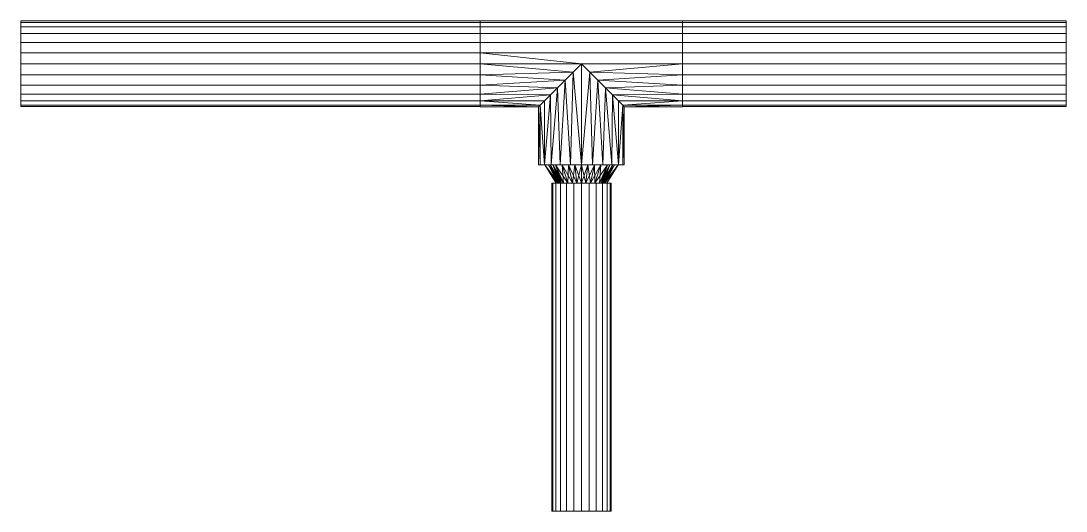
# Model space of a CAD drawing. Header units: inches. Extents: x -3325 to -59, y 5 to 733.
# Drawn here: x -2710.59 to -2687.39, y 174.08 to 184.96 of the extents above; entities that cross this region are included whole.
import ezdxf

# ---------------------------------------------------------------- set-up
doc = ezdxf.new("R2010")
doc.units = ezdxf.units.IN
doc.header["$MEASUREMENT"] = 0
doc.layers.add('P-PIPE', color=10, linetype='Continuous', lineweight=9)

# ---------------------------------------------------------------- blocks, each defined once
blk = doc.blocks.new('Tee - Welded - Generic - Standard-1125979-06 - Fifth Level')
at = {"layer": 'P-PIPE'}
mesh = blk.add_polyface(dxfattribs=at)
corners = [(-2.244, -0.951), (-2.244, -0.918, 0.246), (-2.244, -0.823, 0.475), (-2.244, -0.672, 0.672), (-2.244, -0.475, 0.823), (-2.244, -0.246, 0.918), (-2.244, 0, 0.951), (-2.244, 0.246, 0.918), (-2.244, 0.475, 0.823), (-2.244, 0.672, 0.672), (-2.244, 0.823, 0.475), (-2.244, 0.918, 0.246), (-2.244, 0.951), (-2.244, 0.918, -0.246), (-2.244, 0.823, -0.475), (-2.244, 0.672, -0.672), (-2.244, 0.475, -0.823), (-2.244, 0.246, -0.918), (-2.244, 0, -0.951), (-2.244, -0.246, -0.918), (-2.244, -0.475, -0.823), (-2.244, -0.672, -0.672), (-2.244, -0.823, -0.475), (-2.244, -0.918, -0.246)]
mesh.append_faces([[corners[k] for k in face] for face in [(10, 0, 7, 9)]], dxfattribs={"vtx0": -1, "vtx1": -1, "vtx2": -1})
mesh.append_faces([[corners[k] for k in face] for face in [(13, 21, 0, 10)]], dxfattribs={"vtx0": -1, "vtx1": -1, "vtx2": -1, "vtx3": -1})
mesh.append_faces([[corners[k] for k in face] for face in [(13, 16, 20, 21), (5, 7, 0, 1)]], dxfattribs={"vtx0": -1, "vtx1": -1, "vtx3": -1})
mesh.append_faces([[corners[k] for k in face] for face in [(4, 5, 3)]], dxfattribs={"vtx1": -1})
mesh.append_faces([[corners[k] for k in face] for face in [(18, 19, 20), (22, 23, 0, 21), (7, 8, 9), (5, 6, 7)]], dxfattribs={"vtx2": -1})
mesh.append_faces([[corners[k] for k in face] for face in [(16, 17, 18, 20), (1, 2, 3, 5)]], dxfattribs={"vtx2": -1, "vtx3": -1})
mesh.append_faces([[corners[k] for k in face] for face in [(13, 14, 15, 16), (10, 11, 12, 13)]], dxfattribs={"vtx3": -1})
mesh = blk.add_polyface(dxfattribs=at)
corners = [(-2.244, 0.951), (-2.244, 0.918, 0.246), (-2.244, 0.823, 0.475), (-2.244, 0.672, 0.672), (-2.244, 0.475, 0.823), (-2.244, 0.246, 0.918), (-2.244, 0, 0.951), (-2.244, -0.246, 0.918), (-2.244, -0.475, 0.823), (-2.244, -0.672, 0.672), (-2.244, -0.823, 0.475), (-2.244, -0.918, 0.246), (-2.244, -0.951), (-0.951, -0.951), (-0.916, -0.916, 0.254), (-0.823, -0.823, 0.476), (-0.69, -0.69, 0.654), (-0.533, -0.533, 0.787), (-0.362, -0.362, 0.879), (-0.183, -0.183, 0.933), (0, 0, 0.951), (0.183, -0.183, 0.933), (0.362, -0.362, 0.879), (0.533, -0.533, 0.787), (0.69, -0.69, 0.654), (0.823, -0.823, 0.476), (0.916, -0.916, 0.254), (0.951, -0.951), (2.244, -0.951), (2.244, -0.918, 0.246), (2.244, -0.823, 0.475), (2.244, -0.672, 0.672), (2.244, -0.475, 0.823), (2.244, -0.246, 0.918), (2.244, 0, 0.951), (2.244, 0.246, 0.918), (2.244, 0.475, 0.823), (2.244, 0.672, 0.672), (2.244, 0.823, 0.475), (2.244, 0.918, 0.246), (2.244, 0.951)]
mesh.append_faces([[corners[k] for k in face] for face in [(13, 11, 12)]], dxfattribs={"vtx0": -1})
mesh.append_faces([[corners[k] for k in face] for face in [(27, 29, 26), (25, 30, 24), (11, 14, 10), (9, 17, 8), (16, 10, 15), (23, 32, 22), (21, 34, 20), (22, 33, 21), (33, 22, 32), (19, 7, 18), (7, 19, 6)]], dxfattribs={"vtx0": -1, "vtx1": -1})
mesh.append_faces([[corners[k] for k in face] for face in [(30, 25, 26), (24, 30, 31), (8, 17, 18), (21, 33, 34), (18, 7, 8), (20, 5, 6)]], dxfattribs={"vtx0": -1, "vtx2": -1})
mesh.append_faces([[corners[k] for k in face] for face in [(20, 34, 35, 5)]], dxfattribs={"vtx0": -1, "vtx2": -1, "vtx3": -1})
mesh.append_faces([[corners[k] for k in face] for face in [(28, 29, 27)]], dxfattribs={"vtx1": -1})
mesh.append_faces([[corners[k] for k in face] for face in [(29, 30, 26), (31, 32, 23), (23, 24, 31), (13, 14, 11), (14, 15, 10), (16, 17, 9), (9, 10, 16), (19, 20, 6)]], dxfattribs={"vtx1": -1, "vtx2": -1})
mesh.append_faces([[corners[k] for k in face] for face in [(38, 39, 1, 2), (36, 37, 3, 4), (37, 38, 2, 3), (35, 36, 4, 5)]], dxfattribs={"vtx1": -1, "vtx3": -1})
mesh.append_faces([[corners[k] for k in face] for face in [(39, 40, 0, 1)]], dxfattribs={"vtx3": -1})
mesh = blk.add_polyface(dxfattribs=at)
corners = [(-2.244, -0.951), (-2.244, -0.918, -0.246), (-2.244, -0.823, -0.475), (-2.244, -0.672, -0.672), (-2.244, -0.475, -0.823), (-2.244, -0.246, -0.918), (-2.244, 0, -0.951), (-2.244, 0.246, -0.918), (-2.244, 0.475, -0.823), (-2.244, 0.672, -0.672), (-2.244, 0.823, -0.475), (-2.244, 0.918, -0.246), (-2.244, 0.951), (2.244, 0.951), (2.244, 0.918, -0.246), (2.244, 0.823, -0.475), (2.244, 0.672, -0.672), (2.244, 0.475, -0.823), (2.244, 0.246, -0.918), (2.244, 0, -0.951), (2.244, -0.246, -0.918), (2.244, -0.475, -0.823), (2.244, -0.672, -0.672), (2.244, -0.823, -0.475), (2.244, -0.918, -0.246), (2.244, -0.951), (0.951, -0.951), (0.916, -0.916, -0.254), (0.823, -0.823, -0.476), (0.69, -0.69, -0.654), (0.533, -0.533, -0.787), (0.362, -0.362, -0.879), (0.183, -0.183, -0.933), (0, 0, -0.951), (-0.183, -0.183, -0.933), (-0.362, -0.362, -0.879), (-0.533, -0.533, -0.787), (-0.69, -0.69, -0.654), (-0.823, -0.823, -0.476), (-0.916, -0.916, -0.254), (-0.951, -0.951)]
mesh.append_faces([[corners[k] for k in face] for face in [(1, 40, 0)]], dxfattribs={"vtx0": -1})
mesh.append_faces([[corners[k] for k in face] for face in [(33, 19, 32), (6, 34, 5), (32, 20, 31), (24, 27, 23), (27, 24, 26), (36, 4, 35), (3, 37, 2), (38, 2, 37), (21, 31, 20)]], dxfattribs={"vtx0": -1, "vtx1": -1})
mesh.append_faces([[corners[k] for k in face] for face in [(35, 4, 5), (6, 33, 34), (23, 28, 29), (29, 22, 23), (21, 30, 31), (23, 27, 28), (36, 3, 4), (3, 36, 37), (39, 1, 2)]], dxfattribs={"vtx0": -1, "vtx2": -1})
mesh.append_faces([[corners[k] for k in face] for face in [(19, 20, 32), (34, 35, 5), (6, 7, 33), (21, 22, 30), (29, 30, 22), (39, 40, 1), (38, 39, 2)]], dxfattribs={"vtx1": -1, "vtx2": -1})
mesh.append_faces([[corners[k] for k in face] for face in [(18, 19, 33, 7)]], dxfattribs={"vtx1": -1, "vtx2": -1, "vtx3": -1})
mesh.append_faces([[corners[k] for k in face] for face in [(15, 16, 9, 10), (14, 15, 10, 11), (16, 17, 8, 9), (17, 18, 7, 8)]], dxfattribs={"vtx1": -1, "vtx3": -1})
mesh.append_faces([[corners[k] for k in face] for face in [(12, 13, 14, 11), (24, 25, 26)]], dxfattribs={"vtx2": -1})
mesh = blk.add_polyface(dxfattribs=at)
corners = [(2.244, -0.951), (2.244, -0.918, -0.246), (2.244, -0.823, -0.475), (2.244, -0.672, -0.672), (2.244, -0.475, -0.823), (2.244, -0.246, -0.918), (2.244, 0, -0.951), (2.244, 0.246, -0.918), (2.244, 0.475, -0.823), (2.244, 0.672, -0.672), (2.244, 0.823, -0.475), (2.244, 0.918, -0.246), (2.244, 0.951), (2.244, 0.918, 0.246), (2.244, 0.823, 0.475), (2.244, 0.672, 0.672), (2.244, 0.475, 0.823), (2.244, 0.246, 0.918), (2.244, 0, 0.951), (2.244, -0.246, 0.918), (2.244, -0.475, 0.823), (2.244, -0.672, 0.672), (2.244, -0.823, 0.475), (2.244, -0.918, 0.246)]
mesh.append_faces([[corners[k] for k in face] for face in [(21, 19, 20)]], dxfattribs={"vtx0": -1})
mesh.append_faces([[corners[k] for k in face] for face in [(19, 23, 17, 18)]], dxfattribs={"vtx0": -1, "vtx1": -1})
mesh.append_faces([[corners[k] for k in face] for face in [(4, 8, 11, 3), (0, 3, 11, 23)]], dxfattribs={"vtx0": -1, "vtx1": -1, "vtx2": -1})
mesh.append_faces([[corners[k] for k in face] for face in [(11, 14, 17, 23)]], dxfattribs={"vtx0": -1, "vtx1": -1, "vtx2": -1, "vtx3": -1})
mesh.append_faces([[corners[k] for k in face] for face in [(9, 10, 11, 8), (4, 5, 6), (12, 13, 14, 11), (15, 16, 17, 14)]], dxfattribs={"vtx2": -1})
mesh.append_faces([[corners[k] for k in face] for face in [(6, 7, 8, 4), (21, 22, 23, 19)]], dxfattribs={"vtx2": -1, "vtx3": -1})
mesh.append_faces([[corners[k] for k in face] for face in [(0, 1, 2, 3)]], dxfattribs={"vtx3": -1})
mesh = blk.add_polyface(dxfattribs=at)
corners = [(-0.951, -2.244), (-0.918, -2.244, 0.246), (-0.823, -2.244, 0.475), (-0.672, -2.244, 0.672), (-0.475, -2.244, 0.823), (-0.246, -2.244, 0.918), (0, -2.244, 0.951), (0.246, -2.244, 0.918), (0.475, -2.244, 0.823), (0.672, -2.244, 0.672), (0.823, -2.244, 0.475), (0.918, -2.244, 0.246), (0.951, -2.244), (0.951, -0.951), (0.916, -0.916, 0.254), (0.823, -0.823, 0.476), (0.69, -0.69, 0.654), (0.533, -0.533, 0.787), (0.362, -0.362, 0.879), (0.183, -0.183, 0.933), (0, 0, 0.951), (-0.183, -0.183, 0.933), (-0.362, -0.362, 0.879), (-0.533, -0.533, 0.787), (-0.69, -0.69, 0.654), (-0.823, -0.823, 0.476), (-0.916, -0.916, 0.254), (-0.951, -0.951)]
mesh.append_faces([[corners[k] for k in face] for face in [(13, 11, 12)]], dxfattribs={"vtx0": -1})
mesh.append_faces([[corners[k] for k in face] for face in [(22, 5, 21), (24, 3, 23), (8, 18, 7), (17, 9, 16)]], dxfattribs={"vtx0": -1, "vtx1": -1})
mesh.append_faces([[corners[k] for k in face] for face in [(24, 2, 3), (26, 1, 2), (22, 4, 5), (6, 20, 21), (21, 5, 6), (19, 6, 7), (16, 9, 10), (17, 8, 9), (6, 19, 20)]], dxfattribs={"vtx0": -1, "vtx2": -1})
mesh.append_faces([[corners[k] for k in face] for face in [(26, 27, 1), (3, 4, 23), (25, 26, 2), (24, 25, 2), (22, 23, 4), (10, 11, 14), (18, 19, 7), (17, 18, 8), (13, 14, 11), (15, 16, 10), (14, 15, 10)]], dxfattribs={"vtx1": -1, "vtx2": -1})
mesh.append_faces([[corners[k] for k in face] for face in [(27, 0, 1)]], dxfattribs={"vtx2": -1})
mesh = blk.add_polyface(dxfattribs=at)
corners = [(0.951, -2.244), (0.918, -2.244, -0.246), (0.823, -2.244, -0.475), (0.672, -2.244, -0.672), (0.475, -2.244, -0.823), (0.246, -2.244, -0.918), (0, -2.244, -0.951), (-0.246, -2.244, -0.918), (-0.475, -2.244, -0.823), (-0.672, -2.244, -0.672), (-0.823, -2.244, -0.475), (-0.918, -2.244, -0.246), (-0.951, -2.244), (-0.951, -0.951), (-0.916, -0.916, -0.254), (-0.823, -0.823, -0.476), (-0.69, -0.69, -0.654), (-0.533, -0.533, -0.787), (-0.362, -0.362, -0.879), (-0.183, -0.183, -0.933), (0, 0, -0.951), (0.183, -0.183, -0.933), (0.362, -0.362, -0.879), (0.533, -0.533, -0.787), (0.69, -0.69, -0.654), (0.823, -0.823, -0.476), (0.916, -0.916, -0.254), (0.951, -0.951)]
mesh.append_faces([[corners[k] for k in face] for face in [(13, 11, 12)]], dxfattribs={"vtx0": -1})
mesh.append_faces([[corners[k] for k in face] for face in [(22, 5, 21), (24, 3, 23), (8, 18, 7), (17, 9, 16)]], dxfattribs={"vtx0": -1, "vtx1": -1})
mesh.append_faces([[corners[k] for k in face] for face in [(24, 2, 3), (26, 1, 2), (22, 4, 5), (6, 20, 21), (21, 5, 6), (19, 6, 7), (16, 9, 10), (17, 8, 9), (6, 19, 20)]], dxfattribs={"vtx0": -1, "vtx2": -1})
mesh.append_faces([[corners[k] for k in face] for face in [(0, 1, 27)]], dxfattribs={"vtx1": -1})
mesh.append_faces([[corners[k] for k in face] for face in [(26, 27, 1), (3, 4, 23), (25, 26, 2), (24, 25, 2), (22, 23, 4), (10, 11, 14), (18, 19, 7), (17, 18, 8), (13, 14, 11), (15, 16, 10), (14, 15, 10)]], dxfattribs={"vtx1": -1, "vtx2": -1})
mesh = blk.add_polyface(dxfattribs=at)
corners = [(-0.951, -2.244), (-0.918, -2.244, -0.246), (-0.823, -2.244, -0.475), (-0.672, -2.244, -0.672), (-0.475, -2.244, -0.823), (-0.246, -2.244, -0.918), (0, -2.244, -0.951), (0.246, -2.244, -0.918), (0.475, -2.244, -0.823), (0.672, -2.244, -0.672), (0.823, -2.244, -0.475), (0.918, -2.244, -0.246), (0.951, -2.244), (0.918, -2.244, 0.246), (0.823, -2.244, 0.475), (0.672, -2.244, 0.672), (0.475, -2.244, 0.823), (0.246, -2.244, 0.918), (0, -2.244, 0.951), (-0.246, -2.244, 0.918), (-0.475, -2.244, 0.823), (-0.672, -2.244, 0.672), (-0.823, -2.244, 0.475), (-0.918, -2.244, 0.246)]
mesh.append_faces([[corners[k] for k in face] for face in [(6, 4, 5), (21, 19, 20)]], dxfattribs={"vtx0": -1})
mesh.append_faces([[corners[k] for k in face] for face in [(23, 6, 11, 14), (23, 14, 17, 19)]], dxfattribs={"vtx0": -1, "vtx1": -1, "vtx2": -1, "vtx3": -1})
mesh.append_faces([[corners[k] for k in face] for face in [(6, 23, 3, 4)]], dxfattribs={"vtx0": -1, "vtx1": -1, "vtx3": -1})
mesh.append_faces([[corners[k] for k in face] for face in [(3, 23, 0)]], dxfattribs={"vtx0": -1, "vtx2": -1})
mesh.append_faces([[corners[k] for k in face] for face in [(16, 17, 14, 15)]], dxfattribs={"vtx1": -1})
mesh.append_faces([[corners[k] for k in face] for face in [(12, 13, 14, 11), (17, 18, 19)]], dxfattribs={"vtx2": -1})
mesh.append_faces([[corners[k] for k in face] for face in [(9, 10, 11, 6), (21, 22, 23, 19)]], dxfattribs={"vtx2": -1, "vtx3": -1})
mesh.append_faces([[corners[k] for k in face] for face in [(6, 7, 8, 9), (0, 1, 2, 3)]], dxfattribs={"vtx3": -1})
blk = doc.blocks.new('Transition - Generic - Plumbing-CW-1022941-06 - Fifth Level')
at = {"layer": 'P-PIPE'}
mesh = blk.add_polyface(dxfattribs=at)
corners = [(0, -0.813), (0, -0.575, 0.575), (0, 0, 0.813), (0, 0.575, 0.575), (0, 0.813), (0, 0.575, -0.575), (0, 0, -0.813), (0, -0.575, -0.575)]
mesh.append_faces([[corners[k] for k in face] for face in [(5, 3, 4)]], dxfattribs={"vtx0": -1})
mesh.append_faces([[corners[k] for k in face] for face in [(0, 3, 5, 6)]], dxfattribs={"vtx0": -1, "vtx1": -1, "vtx3": -1})
mesh.append_faces([[corners[k] for k in face] for face in [(2, 3, 0, 1), (7, 0, 6)]], dxfattribs={"vtx1": -1})
mesh = blk.add_polyface(dxfattribs=at)
corners = [(0, -0.813), (0, -0.575, -0.575), (0, 0, -0.813), (0, 0.575, -0.575), (0, 0.813), (0.406, 0.562), (0.406, 0.398, -0.398), (0.406, 0, -0.562), (0.406, -0.398, -0.398), (0.406, -0.562), (0.406, 0.452, -0.266), (0, 0.694, -0.287), (0, 0.733, -0.192), (0, 0.287, -0.694), (0.406, 0.199, -0.48), (0.406, 0.099, -0.521), (0.406, -0.48, -0.199), (0, -0.694, -0.287), (0, -0.634, -0.431), (0.406, -0.199, -0.48), (0, -0.287, -0.694), (0, -0.144, -0.753), (0, 0.634, -0.431), (0.406, 0.507, -0.133), (0, 0.431, -0.634), (0.406, 0.298, -0.439), (0, 0.144, -0.753), (0, -0.733, -0.192), (0.406, -0.521, -0.099), (0.406, -0.439, -0.298), (0, -0.431, -0.634), (0.406, -0.298, -0.439), (0.406, -0.099, -0.521)]
mesh.append_faces([[corners[k] for k in face] for face in [(23, 4, 5)]], dxfattribs={"vtx0": -1})
mesh.append_faces([[corners[k] for k in face] for face in [(4, 23, 12), (14, 24, 25), (6, 22, 10), (13, 15, 26), (29, 1, 8), (16, 18, 29), (1, 29, 18), (19, 21, 32), (7, 26, 15), (2, 32, 21), (22, 6, 3), (10, 11, 23), (3, 25, 24), (15, 13, 14), (18, 16, 17), (20, 31, 30), (21, 19, 20)]], dxfattribs={"vtx0": -1, "vtx1": -1})
mesh.append_faces([[corners[k] for k in face] for face in [(14, 13, 24), (7, 2, 26), (3, 6, 25), (23, 11, 12), (2, 7, 32), (27, 16, 28), (8, 1, 30)]], dxfattribs={"vtx0": -1, "vtx2": -1})
mesh.append_faces([[corners[k] for k in face] for face in [(9, 0, 28)]], dxfattribs={"vtx1": -1})
mesh.append_faces([[corners[k] for k in face] for face in [(27, 17, 16), (19, 31, 20), (31, 8, 30), (22, 11, 10), (0, 27, 28)]], dxfattribs={"vtx1": -1, "vtx2": -1})
mesh = blk.add_polyface(dxfattribs=at)
corners = [(0, 0.813), (0, 0.575, 0.575), (0, 0, 0.813), (0, -0.575, 0.575), (0, -0.813), (0.406, -0.562), (0.406, -0.398, 0.398), (0.406, 0, 0.562), (0.406, 0.398, 0.398), (0.406, 0.562), (0.406, -0.452, 0.266), (0, -0.694, 0.287), (0, -0.733, 0.192), (0, -0.287, 0.694), (0.406, -0.199, 0.48), (0.406, -0.099, 0.521), (0.406, 0.48, 0.199), (0, 0.694, 0.287), (0, 0.634, 0.431), (0.406, 0.199, 0.48), (0, 0.287, 0.694), (0, 0.144, 0.753), (0, -0.634, 0.431), (0.406, -0.507, 0.133), (0, -0.431, 0.634), (0.406, -0.298, 0.439), (0, -0.144, 0.753), (0, 0.733, 0.192), (0.406, 0.521, 0.099), (0.406, 0.439, 0.298), (0, 0.431, 0.634), (0.406, 0.298, 0.439), (0.406, 0.099, 0.521)]
mesh.append_faces([[corners[k] for k in face] for face in [(23, 4, 5)]], dxfattribs={"vtx0": -1})
mesh.append_faces([[corners[k] for k in face] for face in [(4, 23, 12), (14, 24, 25), (6, 22, 10), (13, 15, 26), (29, 1, 8), (16, 18, 29), (1, 29, 18), (19, 21, 32), (7, 26, 15), (2, 32, 21), (22, 6, 3), (10, 11, 23), (3, 25, 24), (15, 13, 14), (18, 16, 17), (20, 31, 30), (21, 19, 20)]], dxfattribs={"vtx0": -1, "vtx1": -1})
mesh.append_faces([[corners[k] for k in face] for face in [(14, 13, 24), (7, 2, 26), (3, 6, 25), (23, 11, 12), (2, 7, 32), (27, 16, 28), (8, 1, 30)]], dxfattribs={"vtx0": -1, "vtx2": -1})
mesh.append_faces([[corners[k] for k in face] for face in [(9, 0, 28)]], dxfattribs={"vtx1": -1})
mesh.append_faces([[corners[k] for k in face] for face in [(27, 17, 16), (19, 31, 20), (31, 8, 30), (22, 11, 10), (0, 27, 28)]], dxfattribs={"vtx1": -1, "vtx2": -1})
mesh = blk.add_polyface(dxfattribs=at)
corners = [(0.406, -0.562), (0.406, -0.398, -0.398), (0.406, 0, -0.562), (0.406, 0.398, -0.398), (0.406, 0.562), (0.406, 0.398, 0.398), (0.406, 0, 0.562), (0.406, -0.398, 0.398)]
mesh.append_faces([[corners[k] for k in face] for face in [(4, 7, 1, 2)]], dxfattribs={"vtx0": -1, "vtx1": -1, "vtx3": -1})
mesh.append_faces([[corners[k] for k in face] for face in [(3, 4, 2)]], dxfattribs={"vtx1": -1})
mesh.append_faces([[corners[k] for k in face] for face in [(5, 6, 7, 4), (7, 0, 1)]], dxfattribs={"vtx2": -1})

msp = doc.modelspace()

# ---------------------------------------------------------------- linework, layer by layer
at = {"layer": 'P-PIPE', "color": 1}
for p, q in [((-2700.394, 184.004, 1084), (-2710.59, 184.004, 1084)), ((-2700.394, 184.004, 1084), (-2710.59, 184.004, 1084)), ((-2700.394, 184.004, 1084), (-2695.906, 184.004, 1084)), ((-2698.15, 181.76, 1084), (-2698.15, 184.004, 1084)), ((-2695.906, 184.004, 1084), (-2687.394, 184.004, 1084)), ((-2695.906, 184.004, 1084), (-2687.394, 184.004, 1084)), ((-2698.15, 181.76, 1084), (-2698.15, 181.354, 1084)), ((-2698.15, 181.354, 1084), (-2698.15, 174.085, 1084)), ((-2698.15, 181.354, 1084), (-2698.15, 174.085, 1084))]:
    msp.add_line(p, q, dxfattribs=at)

# ---------------------------------------------------------------- block references
msp.add_blockref('Tee - Welded - Generic - Standard-1125979-06 - Fifth Level', (-2698.15, 184.004, 1084), dxfattribs=at)
at = {"layer": 'P-PIPE', "color": 1, "rotation": 270}
msp.add_blockref('Transition - Generic - Plumbing-CW-1022941-06 - Fifth Level', (-2698.15, 181.76, 1084), dxfattribs=at)

# ---------------------------------------------------------------- meshes
at = {"layer": 'P-PIPE', "color": 1}
mesh = msp.add_polyface(dxfattribs=at)
corners = [(-2710.59, 184.954, 1084), (-2710.59, 184.922, 1083.754), (-2710.59, 184.827, 1083.525), (-2710.59, 184.676, 1083.328), (-2710.59, 184.479, 1083.177), (-2710.59, 184.25, 1083.082), (-2710.59, 184.004, 1083.05), (-2710.59, 183.759, 1083.082), (-2710.59, 183.529, 1083.177), (-2710.59, 183.333, 1083.328), (-2710.59, 183.182, 1083.525), (-2710.59, 183.087, 1083.754), (-2710.59, 183.054, 1084), (-2710.59, 183.087, 1084.246), (-2710.59, 183.182, 1084.475), (-2710.59, 183.333, 1084.672), (-2710.59, 183.529, 1084.823), (-2710.59, 183.759, 1084.918), (-2710.59, 184.004, 1084.95), (-2710.59, 184.25, 1084.918), (-2710.59, 184.479, 1084.823), (-2710.59, 184.676, 1084.672), (-2710.59, 184.827, 1084.475), (-2710.59, 184.922, 1084.246)]
mesh.append_faces([[corners[k] for k in face] for face in [(11, 9, 10), (8, 6, 7)]], dxfattribs={"vtx0": -1, "color": 1})
mesh.append_faces([[corners[k] for k in face] for face in [(1, 4, 23, 0)]], dxfattribs={"vtx0": -1, "vtx1": -1, "color": 1})
mesh.append_faces([[corners[k] for k in face] for face in [(4, 8, 20, 23)]], dxfattribs={"vtx0": -1, "vtx1": -1, "vtx2": -1, "vtx3": -1, "color": 1})
mesh.append_faces([[corners[k] for k in face] for face in [(20, 8, 16, 17)]], dxfattribs={"vtx0": -1, "vtx1": -1, "vtx3": -1, "color": 1})
mesh.append_faces([[corners[k] for k in face] for face in [(8, 9, 11, 16)]], dxfattribs={"vtx1": -1, "vtx2": -1, "vtx3": -1, "color": 1})
mesh.append_faces([[corners[k] for k in face] for face in [(21, 22, 23, 20), (18, 19, 20, 17)]], dxfattribs={"vtx2": -1, "color": 1})
mesh.append_faces([[corners[k] for k in face] for face in [(4, 5, 6, 8), (11, 12, 13, 16)]], dxfattribs={"vtx2": -1, "vtx3": -1, "color": 1})
mesh.append_faces([[corners[k] for k in face] for face in [(1, 2, 3, 4), (13, 14, 15, 16)]], dxfattribs={"vtx3": -1, "color": 1})
mesh = msp.add_polyface(dxfattribs=at)
corners = [(-2700.394, 184.004, 1084.95), (-2700.394, 184.25, 1084.918), (-2700.394, 184.479, 1084.823), (-2700.394, 184.676, 1084.672), (-2700.394, 184.827, 1084.475), (-2700.394, 184.922, 1084.246), (-2700.394, 184.954, 1084), (-2710.59, 184.954, 1084), (-2710.59, 184.922, 1084.246), (-2710.59, 184.827, 1084.475), (-2710.59, 184.676, 1084.672), (-2710.59, 184.479, 1084.823), (-2710.59, 184.25, 1084.918), (-2710.59, 184.004, 1084.95)]
mesh.append_faces([[corners[k] for k in face] for face in [(8, 9, 4, 5), (3, 4, 9, 10), (11, 12, 1, 2), (2, 3, 10, 11)]], dxfattribs={"vtx1": -1, "vtx3": -1, "color": 1})
mesh.append_faces([[corners[k] for k in face] for face in [(6, 7, 8, 5)]], dxfattribs={"vtx2": -1, "color": 1})
mesh.append_faces([[corners[k] for k in face] for face in [(12, 13, 0, 1)]], dxfattribs={"vtx3": -1, "color": 1})
mesh = msp.add_polyface(dxfattribs=at)
corners = [(-2700.394, 184.954, 1084), (-2700.394, 184.922, 1083.754), (-2700.394, 184.827, 1083.525), (-2700.394, 184.676, 1083.328), (-2700.394, 184.479, 1083.177), (-2700.394, 184.25, 1083.082), (-2700.394, 184.004, 1083.05), (-2710.59, 184.004, 1083.05), (-2710.59, 184.25, 1083.082), (-2710.59, 184.479, 1083.177), (-2710.59, 184.676, 1083.328), (-2710.59, 184.827, 1083.525), (-2710.59, 184.922, 1083.754), (-2710.59, 184.954, 1084)]
mesh.append_faces([[corners[k] for k in face] for face in [(7, 8, 5, 6)]], dxfattribs={"vtx1": -1, "color": 1})
mesh.append_faces([[corners[k] for k in face] for face in [(8, 9, 4, 5), (3, 4, 9, 10), (11, 12, 1, 2), (2, 3, 10, 11)]], dxfattribs={"vtx1": -1, "vtx3": -1, "color": 1})
mesh.append_faces([[corners[k] for k in face] for face in [(12, 13, 0, 1)]], dxfattribs={"vtx3": -1, "color": 1})
mesh = msp.add_polyface(dxfattribs=at)
corners = [(-2700.394, 184.954, 1084), (-2700.394, 184.922, 1084.246), (-2700.394, 184.827, 1084.475), (-2700.394, 184.676, 1084.672), (-2700.394, 184.479, 1084.823), (-2700.394, 184.25, 1084.918), (-2700.394, 184.004, 1084.95), (-2700.394, 183.759, 1084.918), (-2700.394, 183.529, 1084.823), (-2700.394, 183.333, 1084.672), (-2700.394, 183.182, 1084.475), (-2700.394, 183.087, 1084.246), (-2700.394, 183.054, 1084), (-2700.394, 183.087, 1083.754), (-2700.394, 183.182, 1083.525), (-2700.394, 183.333, 1083.328), (-2700.394, 183.529, 1083.177), (-2700.394, 183.759, 1083.082), (-2700.394, 184.004, 1083.05), (-2700.394, 184.25, 1083.082), (-2700.394, 184.479, 1083.177), (-2700.394, 184.676, 1083.328), (-2700.394, 184.827, 1083.525), (-2700.394, 184.922, 1083.754)]
mesh.append_faces([[corners[k] for k in face] for face in [(1, 20, 23, 0)]], dxfattribs={"vtx0": -1, "vtx1": -1, "color": 1})
mesh.append_faces([[corners[k] for k in face] for face in [(4, 16, 20, 1), (16, 4, 8, 13)]], dxfattribs={"vtx0": -1, "vtx1": -1, "vtx2": -1, "vtx3": -1, "color": 1})
mesh.append_faces([[corners[k] for k in face] for face in [(4, 7, 8)]], dxfattribs={"vtx0": -1, "vtx2": -1, "color": 1})
mesh.append_faces([[corners[k] for k in face] for face in [(15, 16, 13, 14), (17, 18, 16)]], dxfattribs={"vtx1": -1, "color": 1})
mesh.append_faces([[corners[k] for k in face] for face in [(21, 22, 23, 20), (9, 10, 11, 8)]], dxfattribs={"vtx2": -1, "color": 1})
mesh.append_faces([[corners[k] for k in face] for face in [(18, 19, 20, 16), (11, 12, 13, 8)]], dxfattribs={"vtx2": -1, "vtx3": -1, "color": 1})
mesh.append_faces([[corners[k] for k in face] for face in [(1, 2, 3, 4), (4, 5, 6, 7)]], dxfattribs={"vtx3": -1, "color": 1})
mesh = msp.add_polyface(dxfattribs=at)
corners = [(-2695.906, 183.054, 1084), (-2695.906, 183.087, 1084.246), (-2695.906, 183.182, 1084.475), (-2695.906, 183.333, 1084.672), (-2695.906, 183.529, 1084.823), (-2695.906, 183.759, 1084.918), (-2695.906, 184.004, 1084.95), (-2695.906, 184.25, 1084.918), (-2695.906, 184.479, 1084.823), (-2695.906, 184.676, 1084.672), (-2695.906, 184.827, 1084.475), (-2695.906, 184.922, 1084.246), (-2695.906, 184.954, 1084), (-2695.906, 184.922, 1083.754), (-2695.906, 184.827, 1083.525), (-2695.906, 184.676, 1083.328), (-2695.906, 184.479, 1083.177), (-2695.906, 184.25, 1083.082), (-2695.906, 184.004, 1083.05), (-2695.906, 183.759, 1083.082), (-2695.906, 183.529, 1083.177), (-2695.906, 183.333, 1083.328), (-2695.906, 183.182, 1083.525), (-2695.906, 183.087, 1083.754)]
mesh.append_faces([[corners[k] for k in face] for face in [(1, 20, 23, 0)]], dxfattribs={"vtx0": -1, "vtx1": -1, "color": 1})
mesh.append_faces([[corners[k] for k in face] for face in [(4, 16, 20, 1), (16, 4, 8, 13)]], dxfattribs={"vtx0": -1, "vtx1": -1, "vtx2": -1, "vtx3": -1, "color": 1})
mesh.append_faces([[corners[k] for k in face] for face in [(4, 7, 8)]], dxfattribs={"vtx0": -1, "vtx2": -1, "color": 1})
mesh.append_faces([[corners[k] for k in face] for face in [(15, 16, 13, 14), (17, 18, 16)]], dxfattribs={"vtx1": -1, "color": 1})
mesh.append_faces([[corners[k] for k in face] for face in [(21, 22, 23, 20), (9, 10, 11, 8)]], dxfattribs={"vtx2": -1, "color": 1})
mesh.append_faces([[corners[k] for k in face] for face in [(18, 19, 20, 16), (11, 12, 13, 8)]], dxfattribs={"vtx2": -1, "vtx3": -1, "color": 1})
mesh.append_faces([[corners[k] for k in face] for face in [(1, 2, 3, 4), (4, 5, 6, 7)]], dxfattribs={"vtx3": -1, "color": 1})
mesh = msp.add_polyface(dxfattribs=at)
corners = [(-2695.906, 184.954, 1084), (-2695.906, 184.922, 1084.246), (-2695.906, 184.827, 1084.475), (-2695.906, 184.676, 1084.672), (-2695.906, 184.479, 1084.823), (-2695.906, 184.25, 1084.918), (-2695.906, 184.004, 1084.95), (-2687.394, 184.004, 1084.95), (-2687.394, 184.25, 1084.918), (-2687.394, 184.479, 1084.823), (-2687.394, 184.676, 1084.672), (-2687.394, 184.827, 1084.475), (-2687.394, 184.922, 1084.246), (-2687.394, 184.954, 1084)]
mesh.append_faces([[corners[k] for k in face] for face in [(7, 8, 5, 6)]], dxfattribs={"vtx1": -1, "color": 1})
mesh.append_faces([[corners[k] for k in face] for face in [(8, 9, 4, 5), (3, 4, 9, 10), (11, 12, 1, 2), (2, 3, 10, 11)]], dxfattribs={"vtx1": -1, "vtx3": -1, "color": 1})
mesh.append_faces([[corners[k] for k in face] for face in [(12, 13, 0, 1)]], dxfattribs={"vtx3": -1, "color": 1})
mesh = msp.add_polyface(dxfattribs=at)
corners = [(-2695.906, 184.004, 1083.05), (-2695.906, 184.25, 1083.082), (-2695.906, 184.479, 1083.177), (-2695.906, 184.676, 1083.328), (-2695.906, 184.827, 1083.525), (-2695.906, 184.922, 1083.754), (-2695.906, 184.954, 1084), (-2687.394, 184.954, 1084), (-2687.394, 184.922, 1083.754), (-2687.394, 184.827, 1083.525), (-2687.394, 184.676, 1083.328), (-2687.394, 184.479, 1083.177), (-2687.394, 184.25, 1083.082), (-2687.394, 184.004, 1083.05)]
mesh.append_faces([[corners[k] for k in face] for face in [(7, 8, 5, 6)]], dxfattribs={"vtx1": -1, "color": 1})
mesh.append_faces([[corners[k] for k in face] for face in [(8, 9, 4, 5), (3, 4, 9, 10), (11, 12, 1, 2), (2, 3, 10, 11)]], dxfattribs={"vtx1": -1, "vtx3": -1, "color": 1})
mesh.append_faces([[corners[k] for k in face] for face in [(12, 13, 0, 1)]], dxfattribs={"vtx3": -1, "color": 1})
mesh = msp.add_polyface(dxfattribs=at)
corners = [(-2687.394, 183.054, 1084), (-2687.394, 183.087, 1083.754), (-2687.394, 183.182, 1083.525), (-2687.394, 183.333, 1083.328), (-2687.394, 183.529, 1083.177), (-2687.394, 183.759, 1083.082), (-2687.394, 184.004, 1083.05), (-2687.394, 184.25, 1083.082), (-2687.394, 184.479, 1083.177), (-2687.394, 184.676, 1083.328), (-2687.394, 184.827, 1083.525), (-2687.394, 184.922, 1083.754), (-2687.394, 184.954, 1084), (-2687.394, 184.922, 1084.246), (-2687.394, 184.827, 1084.475), (-2687.394, 184.676, 1084.672), (-2687.394, 184.479, 1084.823), (-2687.394, 184.25, 1084.918), (-2687.394, 184.004, 1084.95), (-2687.394, 183.759, 1084.918), (-2687.394, 183.529, 1084.823), (-2687.394, 183.333, 1084.672), (-2687.394, 183.182, 1084.475), (-2687.394, 183.087, 1084.246)]
mesh.append_faces([[corners[k] for k in face] for face in [(11, 9, 10), (8, 6, 7)]], dxfattribs={"vtx0": -1, "color": 1})
mesh.append_faces([[corners[k] for k in face] for face in [(1, 4, 23, 0)]], dxfattribs={"vtx0": -1, "vtx1": -1, "color": 1})
mesh.append_faces([[corners[k] for k in face] for face in [(4, 8, 20, 23)]], dxfattribs={"vtx0": -1, "vtx1": -1, "vtx2": -1, "vtx3": -1, "color": 1})
mesh.append_faces([[corners[k] for k in face] for face in [(20, 8, 16, 17)]], dxfattribs={"vtx0": -1, "vtx1": -1, "vtx3": -1, "color": 1})
mesh.append_faces([[corners[k] for k in face] for face in [(8, 9, 11, 16)]], dxfattribs={"vtx1": -1, "vtx2": -1, "vtx3": -1, "color": 1})
mesh.append_faces([[corners[k] for k in face] for face in [(21, 22, 23, 20), (18, 19, 20, 17)]], dxfattribs={"vtx2": -1, "color": 1})
mesh.append_faces([[corners[k] for k in face] for face in [(4, 5, 6, 8), (11, 12, 13, 16)]], dxfattribs={"vtx2": -1, "vtx3": -1, "color": 1})
mesh.append_faces([[corners[k] for k in face] for face in [(1, 2, 3, 4), (13, 14, 15, 16)]], dxfattribs={"vtx3": -1, "color": 1})
mesh = msp.add_polyface(dxfattribs=at)
corners = [(-2700.394, 183.054, 1084), (-2700.394, 183.087, 1084.246), (-2700.394, 183.182, 1084.475), (-2700.394, 183.333, 1084.672), (-2700.394, 183.529, 1084.823), (-2700.394, 183.759, 1084.918), (-2700.394, 184.004, 1084.95), (-2710.59, 184.004, 1084.95), (-2710.59, 183.759, 1084.918), (-2710.59, 183.529, 1084.823), (-2710.59, 183.333, 1084.672), (-2710.59, 183.182, 1084.475), (-2710.59, 183.087, 1084.246), (-2710.59, 183.054, 1084)]
mesh.append_faces([[corners[k] for k in face] for face in [(7, 8, 5, 6)]], dxfattribs={"vtx1": -1, "color": 1})
mesh.append_faces([[corners[k] for k in face] for face in [(8, 9, 4, 5), (3, 4, 9, 10), (11, 12, 1, 2), (2, 3, 10, 11)]], dxfattribs={"vtx1": -1, "vtx3": -1, "color": 1})
mesh.append_faces([[corners[k] for k in face] for face in [(12, 13, 0, 1)]], dxfattribs={"vtx3": -1, "color": 1})
mesh = msp.add_polyface(dxfattribs=at)
corners = [(-2700.394, 184.004, 1083.05), (-2700.394, 183.759, 1083.082), (-2700.394, 183.529, 1083.177), (-2700.394, 183.333, 1083.328), (-2700.394, 183.182, 1083.525), (-2700.394, 183.087, 1083.754), (-2700.394, 183.054, 1084), (-2710.59, 183.054, 1084), (-2710.59, 183.087, 1083.754), (-2710.59, 183.182, 1083.525), (-2710.59, 183.333, 1083.328), (-2710.59, 183.529, 1083.177), (-2710.59, 183.759, 1083.082), (-2710.59, 184.004, 1083.05)]
mesh.append_faces([[corners[k] for k in face] for face in [(7, 8, 5, 6)]], dxfattribs={"vtx1": -1, "color": 1})
mesh.append_faces([[corners[k] for k in face] for face in [(8, 9, 4, 5), (3, 4, 9, 10), (11, 12, 1, 2), (2, 3, 10, 11)]], dxfattribs={"vtx1": -1, "vtx3": -1, "color": 1})
mesh.append_faces([[corners[k] for k in face] for face in [(12, 13, 0, 1)]], dxfattribs={"vtx3": -1, "color": 1})
mesh = msp.add_polyface(dxfattribs=at)
corners = [(-2695.906, 184.004, 1084.95), (-2695.906, 183.759, 1084.918), (-2695.906, 183.529, 1084.823), (-2695.906, 183.333, 1084.672), (-2695.906, 183.182, 1084.475), (-2695.906, 183.087, 1084.246), (-2695.906, 183.054, 1084), (-2687.394, 183.054, 1084), (-2687.394, 183.087, 1084.246), (-2687.394, 183.182, 1084.475), (-2687.394, 183.333, 1084.672), (-2687.394, 183.529, 1084.823), (-2687.394, 183.759, 1084.918), (-2687.394, 184.004, 1084.95)]
mesh.append_faces([[corners[k] for k in face] for face in [(8, 9, 4, 5), (3, 4, 9, 10), (11, 12, 1, 2), (2, 3, 10, 11)]], dxfattribs={"vtx1": -1, "vtx3": -1, "color": 1})
mesh.append_faces([[corners[k] for k in face] for face in [(6, 7, 8, 5)]], dxfattribs={"vtx2": -1, "color": 1})
mesh.append_faces([[corners[k] for k in face] for face in [(12, 13, 0, 1)]], dxfattribs={"vtx3": -1, "color": 1})
mesh = msp.add_polyface(dxfattribs=at)
corners = [(-2695.906, 183.054, 1084), (-2695.906, 183.087, 1083.754), (-2695.906, 183.182, 1083.525), (-2695.906, 183.333, 1083.328), (-2695.906, 183.529, 1083.177), (-2695.906, 183.759, 1083.082), (-2695.906, 184.004, 1083.05), (-2687.394, 184.004, 1083.05), (-2687.394, 183.759, 1083.082), (-2687.394, 183.529, 1083.177), (-2687.394, 183.333, 1083.328), (-2687.394, 183.182, 1083.525), (-2687.394, 183.087, 1083.754), (-2687.394, 183.054, 1084)]
mesh.append_faces([[corners[k] for k in face] for face in [(7, 8, 5, 6)]], dxfattribs={"vtx1": -1, "color": 1})
mesh.append_faces([[corners[k] for k in face] for face in [(8, 9, 4, 5), (3, 4, 9, 10), (11, 12, 1, 2), (2, 3, 10, 11)]], dxfattribs={"vtx1": -1, "vtx3": -1, "color": 1})
mesh.append_faces([[corners[k] for k in face] for face in [(12, 13, 0, 1)]], dxfattribs={"vtx3": -1, "color": 1})
mesh = msp.add_polyface(dxfattribs=at)
corners = [(-2698.807, 181.354, 1084), (-2698.785, 181.354, 1084.17), (-2698.719, 181.354, 1084.329), (-2698.614, 181.354, 1084.465), (-2698.478, 181.354, 1084.569), (-2698.32, 181.354, 1084.635), (-2698.15, 181.354, 1084.657), (-2697.979, 181.354, 1084.635), (-2697.821, 181.354, 1084.569), (-2697.685, 181.354, 1084.465), (-2697.58, 181.354, 1084.329), (-2697.515, 181.354, 1084.17), (-2697.492, 181.354, 1084), (-2697.515, 181.354, 1083.83), (-2697.58, 181.354, 1083.671), (-2697.685, 181.354, 1083.535), (-2697.821, 181.354, 1083.431), (-2697.979, 181.354, 1083.365), (-2698.15, 181.354, 1083.342), (-2698.32, 181.354, 1083.365), (-2698.478, 181.354, 1083.431), (-2698.614, 181.354, 1083.535), (-2698.719, 181.354, 1083.671), (-2698.785, 181.354, 1083.83)]
mesh.append_faces([[corners[k] for k in face] for face in [(19, 17, 18)]], dxfattribs={"vtx0": -1, "color": 1})
mesh.append_faces([[corners[k] for k in face] for face in [(3, 11, 1, 2), (1, 11, 23, 0), (21, 17, 19, 20)]], dxfattribs={"vtx0": -1, "vtx1": -1, "color": 1})
mesh.append_faces([[corners[k] for k in face] for face in [(7, 11, 3)]], dxfattribs={"vtx0": -1, "vtx1": -1, "vtx2": -1, "color": 1})
mesh.append_faces([[corners[k] for k in face] for face in [(10, 11, 9)]], dxfattribs={"vtx1": -1, "color": 1})
mesh.append_faces([[corners[k] for k in face] for face in [(5, 6, 7)]], dxfattribs={"vtx2": -1, "color": 1})
mesh.append_faces([[corners[k] for k in face] for face in [(3, 4, 5, 7), (7, 8, 9, 11), (21, 22, 23, 13), (13, 14, 15, 21), (11, 12, 13, 23), (15, 16, 17, 21)]], dxfattribs={"vtx2": -1, "vtx3": -1, "color": 1})
mesh = msp.add_polyface(dxfattribs=at)
corners = [(-2698.15, 181.354, 1084.657), (-2698.32, 181.354, 1084.635), (-2698.478, 181.354, 1084.569), (-2698.614, 181.354, 1084.465), (-2698.719, 181.354, 1084.329), (-2698.785, 181.354, 1084.17), (-2698.807, 181.354, 1084), (-2698.807, 174.085, 1084), (-2698.785, 174.085, 1084.17), (-2698.719, 174.085, 1084.329), (-2698.614, 174.085, 1084.465), (-2698.478, 174.085, 1084.569), (-2698.32, 174.085, 1084.635), (-2698.15, 174.085, 1084.657)]
mesh.append_faces([[corners[k] for k in face] for face in [(8, 9, 4, 5), (3, 4, 9, 10), (11, 12, 1, 2), (2, 3, 10, 11)]], dxfattribs={"vtx1": -1, "vtx3": -1, "color": 1})
mesh.append_faces([[corners[k] for k in face] for face in [(6, 7, 8, 5)]], dxfattribs={"vtx2": -1, "color": 1})
mesh.append_faces([[corners[k] for k in face] for face in [(12, 13, 0, 1)]], dxfattribs={"vtx3": -1, "color": 1})
mesh = msp.add_polyface(dxfattribs=at)
corners = [(-2698.807, 181.354, 1084), (-2698.785, 181.354, 1083.83), (-2698.719, 181.354, 1083.671), (-2698.614, 181.354, 1083.535), (-2698.478, 181.354, 1083.431), (-2698.32, 181.354, 1083.365), (-2698.15, 181.354, 1083.342), (-2698.15, 174.085, 1083.342), (-2698.32, 174.085, 1083.365), (-2698.478, 174.085, 1083.431), (-2698.614, 174.085, 1083.535), (-2698.719, 174.085, 1083.671), (-2698.785, 174.085, 1083.83), (-2698.807, 174.085, 1084)]
mesh.append_faces([[corners[k] for k in face] for face in [(7, 8, 5, 6)]], dxfattribs={"vtx1": -1, "color": 1})
mesh.append_faces([[corners[k] for k in face] for face in [(8, 9, 4, 5), (3, 4, 9, 10), (11, 12, 1, 2), (2, 3, 10, 11)]], dxfattribs={"vtx1": -1, "vtx3": -1, "color": 1})
mesh.append_faces([[corners[k] for k in face] for face in [(12, 13, 0, 1)]], dxfattribs={"vtx3": -1, "color": 1})
mesh = msp.add_polyface(dxfattribs=at)
corners = [(-2697.492, 181.354, 1084), (-2697.515, 181.354, 1084.17), (-2697.58, 181.354, 1084.329), (-2697.685, 181.354, 1084.465), (-2697.821, 181.354, 1084.569), (-2697.979, 181.354, 1084.635), (-2698.15, 181.354, 1084.657), (-2698.15, 174.085, 1084.657), (-2697.979, 174.085, 1084.635), (-2697.821, 174.085, 1084.569), (-2697.685, 174.085, 1084.465), (-2697.58, 174.085, 1084.329), (-2697.515, 174.085, 1084.17), (-2697.492, 174.085, 1084)]
mesh.append_faces([[corners[k] for k in face] for face in [(7, 8, 5, 6)]], dxfattribs={"vtx1": -1, "color": 1})
mesh.append_faces([[corners[k] for k in face] for face in [(8, 9, 4, 5), (3, 4, 9, 10), (11, 12, 1, 2), (2, 3, 10, 11)]], dxfattribs={"vtx1": -1, "vtx3": -1, "color": 1})
mesh.append_faces([[corners[k] for k in face] for face in [(12, 13, 0, 1)]], dxfattribs={"vtx3": -1, "color": 1})
mesh = msp.add_polyface(dxfattribs=at)
corners = [(-2698.15, 181.354, 1083.342), (-2697.979, 181.354, 1083.365), (-2697.821, 181.354, 1083.431), (-2697.685, 181.354, 1083.535), (-2697.58, 181.354, 1083.671), (-2697.515, 181.354, 1083.83), (-2697.492, 181.354, 1084), (-2697.492, 174.085, 1084), (-2697.515, 174.085, 1083.83), (-2697.58, 174.085, 1083.671), (-2697.685, 174.085, 1083.535), (-2697.821, 174.085, 1083.431), (-2697.979, 174.085, 1083.365), (-2698.15, 174.085, 1083.342)]
mesh.append_faces([[corners[k] for k in face] for face in [(7, 8, 5, 6)]], dxfattribs={"vtx1": -1, "color": 1})
mesh.append_faces([[corners[k] for k in face] for face in [(8, 9, 4, 5), (3, 4, 9, 10), (11, 12, 1, 2), (2, 3, 10, 11)]], dxfattribs={"vtx1": -1, "vtx3": -1, "color": 1})
mesh.append_faces([[corners[k] for k in face] for face in [(12, 13, 0, 1)]], dxfattribs={"vtx3": -1, "color": 1})
mesh = msp.add_polyface(dxfattribs=at)
corners = [(-2698.807, 174.085, 1084), (-2698.785, 174.085, 1083.83), (-2698.719, 174.085, 1083.671), (-2698.614, 174.085, 1083.535), (-2698.478, 174.085, 1083.431), (-2698.32, 174.085, 1083.365), (-2698.15, 174.085, 1083.342), (-2697.979, 174.085, 1083.365), (-2697.821, 174.085, 1083.431), (-2697.685, 174.085, 1083.535), (-2697.58, 174.085, 1083.671), (-2697.515, 174.085, 1083.83), (-2697.492, 174.085, 1084), (-2697.515, 174.085, 1084.17), (-2697.58, 174.085, 1084.329), (-2697.685, 174.085, 1084.465), (-2697.821, 174.085, 1084.569), (-2697.979, 174.085, 1084.635), (-2698.15, 174.085, 1084.657), (-2698.32, 174.085, 1084.635), (-2698.478, 174.085, 1084.569), (-2698.614, 174.085, 1084.465), (-2698.719, 174.085, 1084.329), (-2698.785, 174.085, 1084.17)]
mesh.append_faces([[corners[k] for k in face] for face in [(17, 15, 16)]], dxfattribs={"vtx0": -1, "color": 1})
mesh.append_faces([[corners[k] for k in face] for face in [(23, 13, 21, 22), (1, 13, 23, 0), (5, 7, 3, 4)]], dxfattribs={"vtx0": -1, "vtx1": -1, "color": 1})
mesh.append_faces([[corners[k] for k in face] for face in [(21, 13, 17)]], dxfattribs={"vtx0": -1, "vtx1": -1, "vtx2": -1, "color": 1})
mesh.append_faces([[corners[k] for k in face] for face in [(6, 7, 5)]], dxfattribs={"vtx1": -1, "color": 1})
mesh.append_faces([[corners[k] for k in face] for face in [(17, 18, 19)]], dxfattribs={"vtx2": -1, "color": 1})
mesh.append_faces([[corners[k] for k in face] for face in [(19, 20, 21, 17), (13, 14, 15, 17), (1, 2, 3, 11), (9, 10, 11, 3), (11, 12, 13, 1), (7, 8, 9, 3)]], dxfattribs={"vtx2": -1, "vtx3": -1, "color": 1})

doc.saveas('drawing.dxf')
